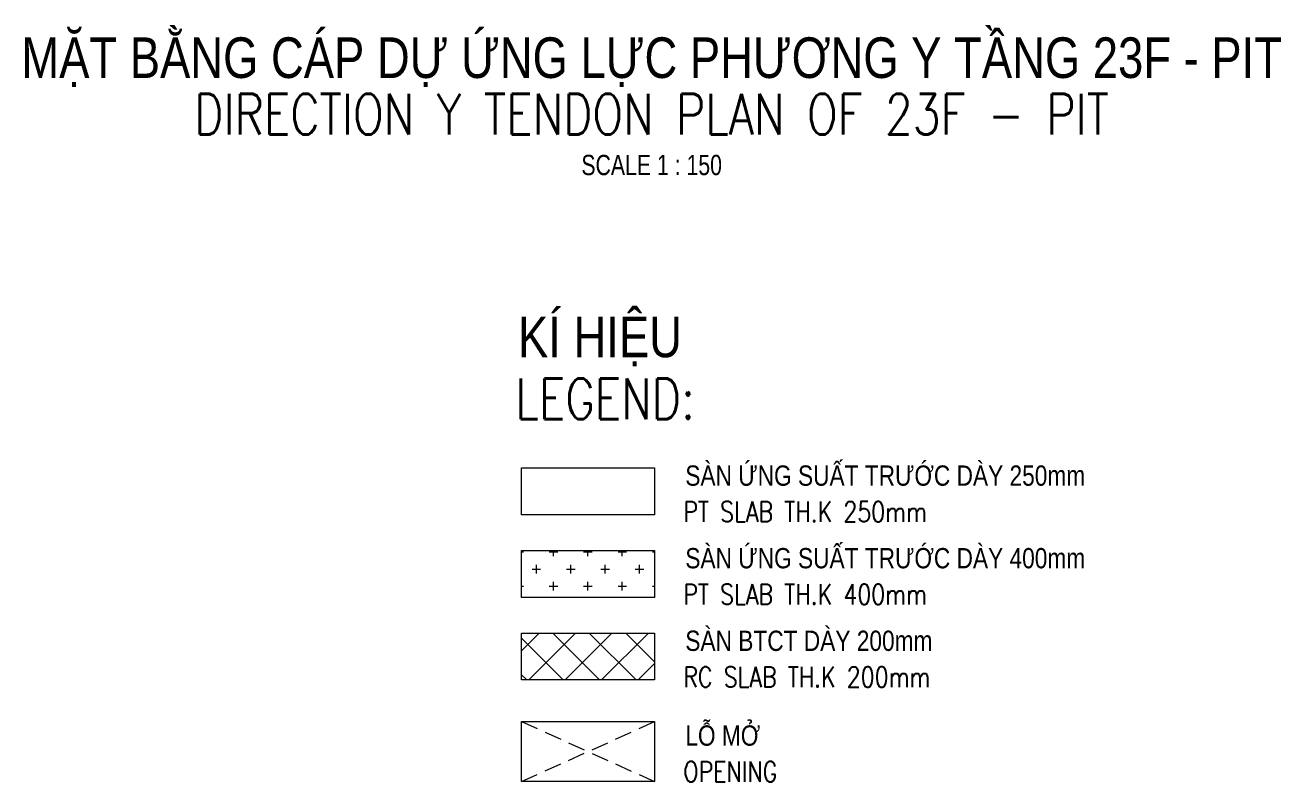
# Model space of a CAD drawing. Header units: millimetres. Extents: x 118516 to 587758, y -25561 to 50684.
# Drawn here: x 530262 to 553454, y -22270 to -8287 of the extents above; entities that cross this region are included whole.
import ezdxf
from ezdxf.enums import TextEntityAlignment as Align

# ---------------------------------------------------------------- set-up
doc = ezdxf.new("R2010")
doc.units = ezdxf.units.MM
doc.linetypes.add('DASHED2', pattern=[9.525, 6.35, -3.175])
for name, color, linetype, lineweight in [('NDC_S_ANNO', 7, 'Continuous', 20), ('NDC_S_ENG TEXT', 2, 'Continuous', 20), ('NDC_S_ENG TITLE', 3, 'Continuous', 20), ('NDC_S_HATCH MATERIAL', 8, 'Continuous', 13), ('NDC_S_OPENING', 9, 'DASHED2', 13), ('NDC_S_SLAB', 2, 'Continuous', 20), ('NDC_S_TEXT SYMBOL', 7, 'Continuous', 20), ('NDC_S_VN TEXT', 7, 'Continuous', 20), ('NDC_S_VN TITLE', 6, 'Continuous', 35)]:
    doc.layers.add(name, color=color, linetype=linetype, lineweight=lineweight)
doc.styles.add('$0$NDC_EN TXT', font='romans.shx', dxfattribs={"width": 0.8})
doc.styles.add('NDC_ANNO', font='', dxfattribs={"width": 0.8})
doc.styles.add('NDC_EN TXT', font='romans.shx', dxfattribs={"width": 0.8})
doc.styles.add('NDC_VIE TXT', font='arial.ttf', dxfattribs={"width": 0.8})
doc.styles.get('NDC_ANNO').set_extended_font_data('Dotum')

# ---------------------------------------------------------------- blocks, each defined once
blk = doc.blocks.new('Drawing name_symbol')
at = {"layer": 'NDC_S_ENG TITLE', "style": 'NDC_EN TXT', "width": 0.8}
blk.add_attdef('SECTDET1', text='', height=5, dxfattribs=at).set_placement((0, 1.01), align=Align.CENTER)
at = {"layer": 'NDC_S_TEXT SYMBOL', "lineweight": 25, "style": 'NDC_ANNO', "width": 0.8}
blk.add_attdef('SSCALE', text='', height=2.5, dxfattribs=at).set_placement((0, -4), align=Align.CENTER)
at = {"layer": 'NDC_S_VN TITLE', "style": 'NDC_VIE TXT', "width": 0.8}
blk.add_attdef('SECTDET2', text='', height=5, dxfattribs=at).set_placement((0, 7.97), align=Align.CENTER)

msp = doc.modelspace()

# ---------------------------------------------------------------- hatches: boundary and pattern name
at = {"layer": 'NDC_S_HATCH MATERIAL', "ltscale": 100}
h = msp.add_hatch(dxfattribs=at)
h.set_pattern_fill('CROSS', color=256, scale=50)
h.set_pattern_definition([(0, (335471.46, -9764.92), (317.5, 317.5), [158.75, -476.25]), (90, (335550.84, -9844.3), (-317.5, 317.5), [158.75, -476.25])])
h.paths.add_polyline_path([(539429.3, -17995.8), (539429.3, -18860), (541887.6, -18860), (541887.6, -17995.8)])
h = msp.add_hatch(dxfattribs=at)
h.set_pattern_fill('ANSI37', color=256, scale=150)
h.set_pattern_definition([(45, (343549.3, -15690.43), (-336.7596, 336.7596), []), (135, (343549.3, -15690.43), (-336.7596, -336.7596), [])])
h.paths.add_polyline_path([(539429.3, -19521.8), (539429.3, -20386), (541887.6, -20386), (541887.6, -19521.8)])

# ---------------------------------------------------------------- linework, layer by layer
at = {"layer": 'NDC_S_OPENING', "ltscale": 50}
for p, q in [((539429.3, -21155.3), (541887.6, -22263.6)), ((539429.3, -22263.6), (541887.6, -21155.3))]:
    msp.add_line(p, q, dxfattribs=at)
at = {"layer": 'NDC_S_SLAB'}
for points in [[(539429.3, -16469.8), (541887.6, -16469.8), (541887.6, -17334), (539429.3, -17334)], [(539429.3, -17995.8), (541887.6, -17995.8), (541887.6, -18860), (539429.3, -18860)], [(539429.3, -19521.8), (541887.6, -19521.8), (541887.6, -20386), (539429.3, -20386)], [(539429.3, -21155.3), (541887.6, -21155.3), (541887.6, -22263.6), (539429.3, -22263.6)]]:
    msp.add_lwpolyline(points, close=True, dxfattribs=at)

# ---------------------------------------------------------------- block references
at = {"layer": 'NDC_S_ANNO', "xscale": 150, "yscale": 150, "zscale": 150}
msp.add_blockref('Drawing name_symbol', (541833.2, -10459.1), dxfattribs=at).add_auto_attribs({'SECTDET1': 'DIRECTION Y TENDON PLAN OF 23F - PIT', 'SECTDET2': 'MẶT BẰNG CÁP DỰ ỨNG LỰC PHƯƠNG Y TẦNG 23F - PIT', 'SSCALE': 'SCALE 1 : 150'})

# ---------------------------------------------------------------- texts
at = {"layer": 'NDC_S_ENG TEXT', "style": '$0$NDC_EN TXT', "width": 0.8}
for s, height, p in [('LEGEND:', 750, (539314.9, -15565.1)), ('PT SLAB TH.K 250mm', 375, (542416.4, -17466.7)), ('PT SLAB TH.K 400mm', 375, (542416.4, -18992.7)), ('RC SLAB TH.K 200mm', 375, (542416.4, -20518.7)), ('OPENING', 375, (542416.4, -22270))]:
    msp.add_text(s, height=height, dxfattribs=at).set_placement(p)
at = {"layer": 'NDC_S_VN TEXT', "style": 'NDC_VIE TXT', "width": 0.8}
msp.add_text('KÍ HIỆU', height=750, dxfattribs=at).set_placement((539365.1, -13674), align=Align.TOP_LEFT)
for s, p in [('SÀN ỨNG SUẤT TRƯỚC DÀY 250mm', (542454.7, -16797.9)), ('SÀN ỨNG SUẤT TRƯỚC DÀY 400mm', (542454.7, -18323.9)), ('SÀN BTCT DÀY 200mm', (542454.7, -19849.9)), ('LỖ MỞ', (542454.7, -21601.2))]:
    msp.add_text(s, height=375, dxfattribs=at).set_placement(p)

doc.saveas('drawing.dxf')
